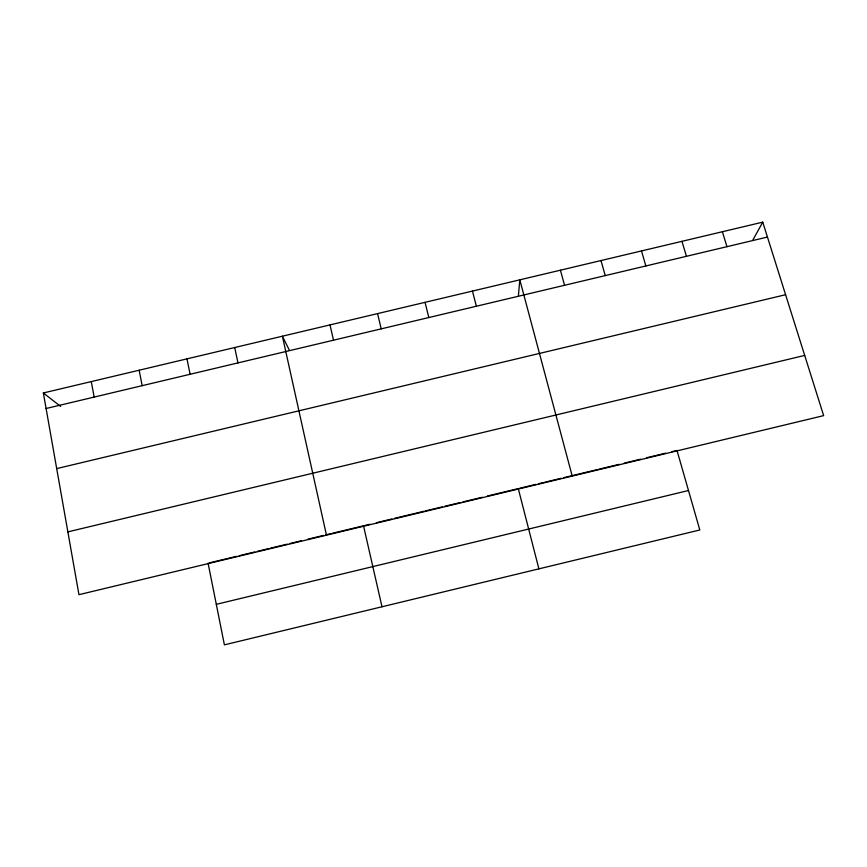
<?xml version="1.0" encoding="UTF-8"?>
<svg xmlns="http://www.w3.org/2000/svg" width="867" height="867" viewBox="0 0 867 867"><rect width="100%" height="100%" fill="white"/><g stroke="black" fill="none" stroke-linecap="round" stroke-linejoin="round"><path stroke-width="1.3" d="M518.423 295.593L519.81 279.835L572.22 476.081M752.957 239.856L762.754 222.147L43.35 392.968L78.951 594.675L823.65 415.629L762.754 222.147M216.306 604.332L688.496 490.516M67.864 531.883L804.706 355.416M209.38 562.856L236.626 556.311M239.227 555.682L254.779 551.943M257.369 551.325L269.041 548.518M270.341 548.204L287.172 544.151M289.762 543.533L301.423 540.726M307.893 539.176L323.424 535.438M326.014 534.82L331.194 533.573M332.484 533.259L363.511 525.803L382 606.77M364.812 525.489L369.971 524.253M376.441 522.693L391.938 518.965M394.518 518.347L424.212 511.216M425.502 510.901L442.268 506.87M444.847 506.252L460.312 502.535M462.891 501.906L482.215 497.268M487.373 496.022L518.271 488.598L538.895 568.86M519.528 488.294L535.936 484.35M538.461 483.743L543.511 482.529M544.769 482.225L561.166 478.281M563.691 477.674L597.721 469.491M598.978 469.188L619.136 464.344M624.164 463.141L640.529 459.207M646.815 457.689L665.683 453.159M671.968 451.642L676.997 450.439L699.81 529.975L224.401 644.853L208.08 563.171M46.092 408.509L767.447 237.059M56.702 468.603L785.6 294.715M43.35 392.968L60.657 406.45M289.275 350.051L282.393 336.212L326.458 535.167M722.384 231.738L726.969 246.683M681.961 241.34L686.436 256.318M641.493 250.942L645.861 265.963M600.983 260.566L605.242 275.619M560.418 270.201L564.569 285.286M472.461 291.084L476.362 306.246M425.036 302.345L428.818 317.55M377.557 313.616L381.209 328.864M330.002 324.908L333.524 340.189M234.708 347.537L237.981 362.905M186.969 358.873L190.101 374.284M139.164 370.22L142.166 385.674M91.284 381.588L94.167 397.086"/></g></svg>
